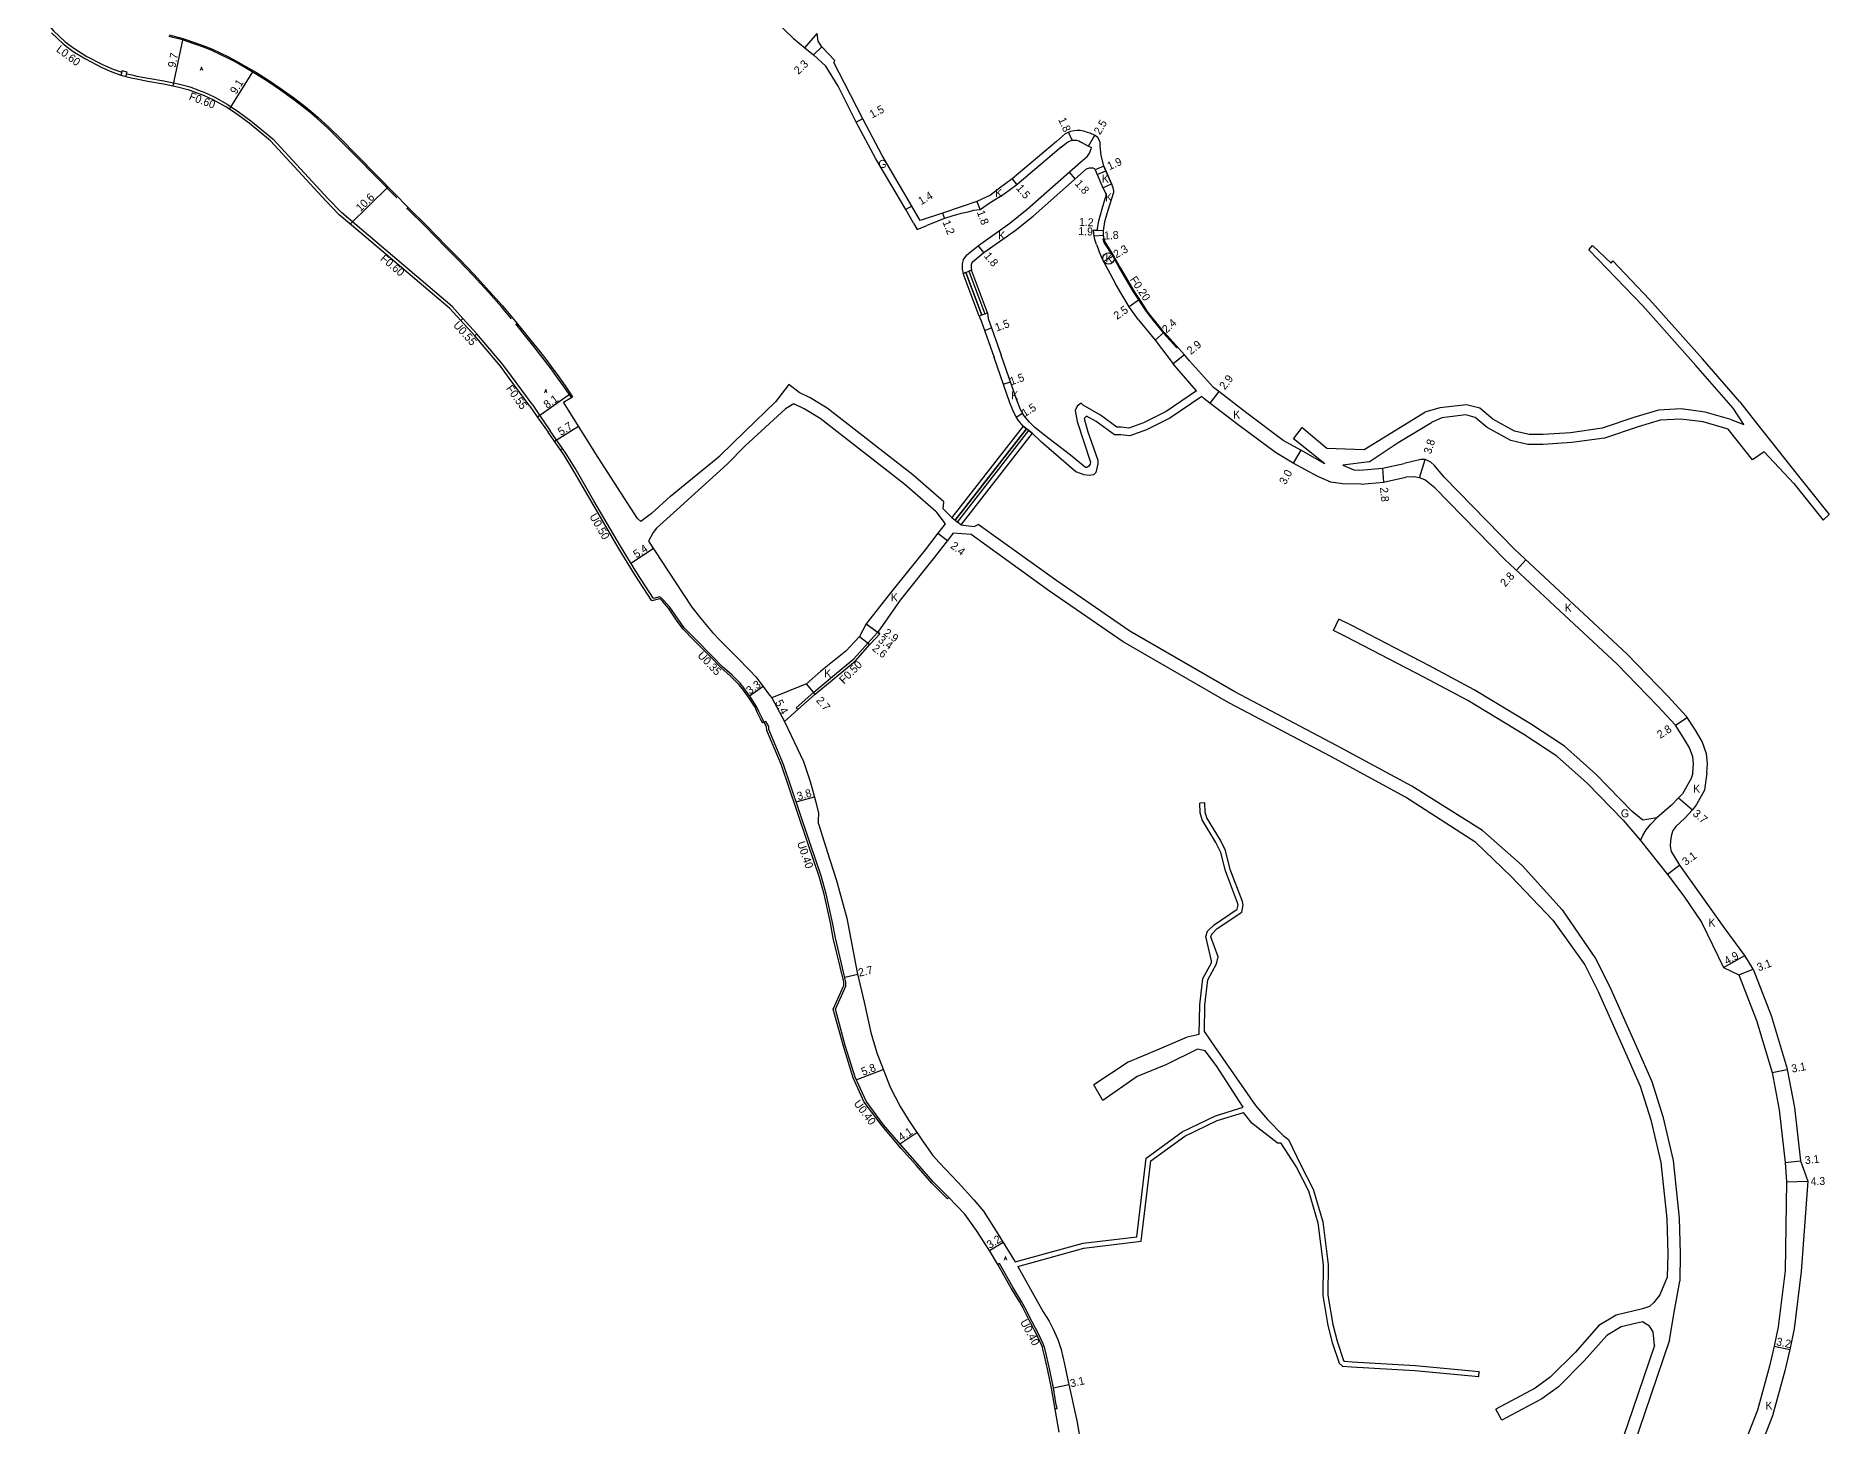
# Model space of a CAD drawing. Header units: metres. Extents: x -8000 to -4000, y -96000 to -93000.
# Drawn here: x -6824.3 to -6465.8, y -93525.8 to -93248 of the extents above; entities that cross this region are included whole.
import ezdxf

# ---------------------------------------------------------------- set-up
doc = ezdxf.new("R2010")
doc.units = ezdxf.units.M
doc.header["$LTSCALE"] = 2.5
for name, color, linetype in [('側溝・桝', 7, 'Continuous'), ('幅員', 7, 'Continuous'), ('歩道・分離帯・安全施設', 7, 'Continuous'), ('舗装', 7, 'Continuous'), ('道路', 7, 'Continuous')]:
    doc.layers.add(name, color=color, linetype=linetype)
doc.styles.get("Standard").update_dxf_attribs({"font": ''})
doc.styles.add('YOKO_DECO', font='txt.shx', dxfattribs={"bigfont": 'extfont.shx'})
doc.styles.get('Standard').set_extended_font_data('@MS PGothic')

msp = doc.modelspace()

# ---------------------------------------------------------------- linework, layer by layer
at = {"layer": '側溝・桝'}
for points in [[(-6824.3, -93242.93), (-6824.14, -93243.15), (-6820.77, -93246.96), (-6818.44, -93249.15), (-6816.5, -93250.61), (-6814.11, -93252.08), (-6810.87, -93253.77), (-6808.87, -93254.63), (-6807.14, -93255.27)], [(-6806.13, -93255.55), (-6805.11, -93255.79), (-6804.09, -93256.01), (-6801.84, -93256.43), (-6798.7, -93256.99), (-6795.83, -93257.59), (-6793.73, -93258.13), (-6793.33, -93258.26), (-6790.41, -93259.36), (-6788.68, -93260.14), (-6786.09, -93261.61), (-6783.61, -93263.29), (-6781.3, -93264.99), (-6776.96, -93268.55), (-6765.86, -93280.53)], [(-6738.92, -93304.48), (-6741.1, -93302.07), (-6759.18, -93286.71), (-6763.21, -93283.27), (-6765.86, -93280.53)], [(-6610.85, -93288.47), (-6611.05, -93288.52), (-6610.82, -93289.23)], [(-6610.8, -93289.26), (-6609.04, -93292.02), (-6607.69, -93294.48), (-6604.94, -93299.17)], [(-6604.94, -93299.17), (-6602.49, -93302.85)], [(-6739.34, -93304.86), (-6738.92, -93304.48), (-6736.14, -93307.54), (-6736.58, -93307.92)], [(-6602.49, -93302.85), (-6601.66, -93303.96), (-6600.94, -93304.88), (-6598.88, -93307.37), (-6596.24, -93310.31)], [(-6725.09, -93321.61), (-6729.22, -93316.02), (-6730.98, -93313.67), (-6736.14, -93307.54)], [(-6596.09, -93310.17), (-6596.24, -93310.31)], [(-6725.09, -93321.61), (-6723.61, -93323.78), (-6721.47, -93326.9)], [(-6719.02, -93330.48), (-6721.47, -93326.9)], [(-6641.78, -93480.11), (-6644.92, -93476.96), (-6648.04, -93473.41), (-6651.01, -93470.08), (-6654.83, -93465.57), (-6658.35, -93460.89), (-6660.54, -93456.08), (-6662.5, -93449.74), (-6664.47, -93442.5), (-6662.42, -93437.91), (-6662.38, -93437.08), (-6664.49, -93428.25), (-6665.06, -93425.18), (-6666.3, -93419.42), (-6667.34, -93415.87), (-6669.52, -93409.36), (-6671.8, -93402.66), (-6674.88, -93393.59), (-6677.81, -93386.63), (-6677.81, -93385.98), (-6678.37, -93384.97), (-6678.71, -93385.15), (-6679.79, -93382.99), (-6680.23, -93382), (-6681.46, -93380.16), (-6682.78, -93378.27), (-6683.54, -93377.37), (-6685.19, -93375.67), (-6687.13, -93373.98), (-6689.01, -93372.06), (-6692.53, -93368.49), (-6694.68, -93366.3), (-6695.94, -93364.54), (-6697.59, -93362.15), (-6698.81, -93360.74), (-6699.36, -93360.21), (-6699.66, -93360.12), (-6700.86, -93360.43), (-6704.2, -93355.27), (-6707.44, -93349.98), (-6712.74, -93340.93), (-6716.53, -93334.39), (-6718.31, -93331.5), (-6719.02, -93330.48), (-6719.43, -93330.77)], [(-6671.96, -93382.61), (-6672.3, -93382.24), (-6668.82, -93379.14), (-6665.05, -93376.03), (-6660.81, -93372.5), (-6657.95, -93369.28), (-6656.13, -93367.27), (-6656, -93367.17)], [(-6620.57, -93522.32), (-6620.18, -93522.26), (-6620.39, -93521.17), (-6620.88, -93518.14), (-6621.63, -93514.64), (-6622.28, -93511.69), (-6622.63, -93510.32), (-6622.75, -93509.9), (-6622.93, -93509.39), (-6623.85, -93507.38), (-6625.13, -93504.97), (-6626.61, -93502.08), (-6627.28, -93500.88), (-6628.98, -93498.05), (-6631.7, -93493.34), (-6632.04, -93493.53)]]:
    msp.add_lwpolyline(points, dxfattribs=at)
msp.add_lwpolyline([(-6807.3, -93255.85), (-6806.29, -93256.13), (-6806.05, -93255.25), (-6807.06, -93254.97)], close=True, dxfattribs=at)
msp.add_circle((-6609.87, -93292.49), 1.15, dxfattribs=at)
at = {"layer": '幅員', "flags": 128}
for points in [[(-6794.9, -93248.53), (-6796.9, -93257.98)], [(-6616.52, -93276.56), (-6617.71, -93275.21)], [(-6612.18, -93275.69), (-6610.44, -93274.93)], [(-6634.78, -93291.28), (-6635.93, -93289.89)], [(-6634.66, -93306.84), (-6633.25, -93306.33)], [(-6528.36, -93354.77), (-6526.45, -93352.72)], [(-6496.56, -93385.72), (-6494.2, -93384.21)]]:
    msp.add_lwpolyline(points, dxfattribs=at)
at = {"layer": '幅員'}
for points in [[(-6668.84, -93251.78), (-6667.19, -93250.19)], [(-6785.62, -93262.65), (-6780.77, -93254.99)], [(-6658.98, -93264.55), (-6660.31, -93265.24)], [(-6617.14, -93268.86), (-6617.87, -93267.22)], [(-6613.86, -93270.01), (-6612.6, -93267.85)], [(-6629.14, -93276.59), (-6628.19, -93277.75)], [(-6761.45, -93285.59), (-6753.85, -93278.18)], [(-6649.22, -93282.01), (-6650.43, -93282.72)], [(-6643.09, -93283.4), (-6642.64, -93284.51)], [(-6636.19, -93281.07), (-6635.56, -93282.76)], [(-6610.97, -93286.93), (-6612.87, -93286.83)], [(-6610.97, -93286.93), (-6612.17, -93286.87)], [(-6610.96, -93287.9), (-6612.75, -93287.99)], [(-6610.87, -93293.05), (-6608.87, -93291.92)], [(-6603.71, -93300.66), (-6605.74, -93302.12)], [(-6600.55, -93308.81), (-6598.77, -93307.2)], [(-6594.68, -93311.74), (-6596.94, -93313.55)], [(-6724.06, -93324.1), (-6717.44, -93319.48)], [(-6630.92, -93317.59), (-6629.5, -93317.11)], [(-6587.83, -93319.08), (-6589.6, -93321.38)], [(-6628.31, -93324.21), (-6627.05, -93323.41)], [(-6720.66, -93329), (-6715.83, -93325.99)], [(-6571.47, -93330.79), (-6572.94, -93333.4)], [(-6547.71, -93336.3), (-6546.59, -93332.67)], [(-6555.14, -93334.41), (-6554.9, -93337.2)], [(-6643.98, -93347.36), (-6642.08, -93348.83)], [(-6705.36, -93353.38), (-6700.88, -93350.45)], [(-6658.36, -93365.48), (-6655.59, -93367.46)], [(-6658.36, -93365.48), (-6656, -93367.17)], [(-6659.63, -93368.02), (-6657.58, -93369.62)], [(-6681.65, -93379.89), (-6678.95, -93377.93)], [(-6677.19, -93380.24), (-6674.66, -93385.01)], [(-6668.5, -93379.52), (-6670.23, -93377.45)], [(-6672.34, -93401.06), (-6668.67, -93400.04)], [(-6495.92, -93400.25), (-6493.12, -93402.66)], [(-6495.65, -93413.73), (-6498.15, -93415.56)], [(-6486.97, -93434.17), (-6482.69, -93431.79)], [(-6483.88, -93435.64), (-6480.99, -93434.52)], [(-6662.61, -93436.1), (-6660.02, -93435.52)], [(-6660.3, -93456.62), (-6654.91, -93454.52)], [(-6477.24, -93455.14), (-6474.2, -93454.56)], [(-6651.61, -93469.38), (-6648.2, -93467.14)], [(-6474.62, -93473.14), (-6471.54, -93472.78)], [(-6474.38, -93476.97), (-6470.08, -93476.89)], [(-6633.68, -93490.74), (-6630.95, -93489.06)], [(-6476.82, -93509.84), (-6473.69, -93510.49)], [(-6620.88, -93518.14), (-6617.81, -93517.46)]]:
    msp.add_lwpolyline(points, dxfattribs=at)
at = {"layer": '歩道・分離帯・安全施設'}
for points in [[(-6752.15, -93280.35), (-6755.99, -93276.4), (-6760.52, -93271.83), (-6763.51, -93268.81), (-6765.89, -93266.49), (-6768.12, -93264.45), (-6769.52, -93263.26), (-6770.99, -93262.08), (-6772.72, -93260.74), (-6775.43, -93258.81), (-6777.96, -93257.11), (-6780.37, -93255.58), (-6782.5, -93254.33), (-6784.48, -93253.2), (-6785.82, -93252.48), (-6789.12, -93250.91), (-6790.62, -93250.31), (-6792.5, -93249.62), (-6794.98, -93248.81), (-6797.73, -93248.09)], [(-6729.25, -93304.52), (-6731.23, -93302.16), (-6733.81, -93299.23), (-6736.87, -93295.89), (-6739.84, -93292.79), (-6742, -93290.6), (-6744.72, -93287.84), (-6746.29, -93286.23), (-6749.93, -93282.62), (-6750.17, -93282.38)], [(-6717.24, -93320.27), (-6718.76, -93318.09), (-6720.33, -93315.86), (-6721.29, -93314.56), (-6722.42, -93313.06), (-6723.81, -93311.25), (-6724.98, -93309.77), (-6726.65, -93307.7), (-6728.39, -93305.55)]]:
    msp.add_lwpolyline(points, dxfattribs=at)
at = {"layer": '舗装'}
for points in [[(-6670.59, -93250.35), (-6668.48, -93247.89), (-6668.15, -93247.51)], [(-6636.19, -93281.07), (-6635.56, -93282.76)], [(-6503.56, -93408.81), (-6503.09, -93407.76), (-6502.44, -93406.68), (-6501.48, -93405.54), (-6500.25, -93404.26)]]:
    msp.add_lwpolyline(points, dxfattribs=at)
at = {"layer": '道路'}
for points in [[(-6677.13, -93244.31), (-6674.7, -93246.69), (-6672.85, -93248.5), (-6670.59, -93250.35), (-6668.84, -93251.78), (-6666.39, -93254.02)], [(-6821.2, -93247.38), (-6818.82, -93249.61), (-6816.84, -93251.1), (-6814.41, -93252.6), (-6811.12, -93254.31), (-6809.09, -93255.19), (-6807.3, -93255.85), (-6806.29, -93256.13), (-6805.25, -93256.38), (-6804.21, -93256.6), (-6801.95, -93257.02), (-6798.81, -93257.58), (-6795.96, -93258.18), (-6793.9, -93258.7), (-6793.52, -93258.83), (-6790.64, -93259.92), (-6788.95, -93260.68), (-6786.4, -93262.12)], [(-6797.66, -93247.81), (-6794.9, -93248.53), (-6792.41, -93249.35), (-6790.52, -93250.04), (-6789.01, -93250.65), (-6785.69, -93252.23), (-6784.34, -93252.95), (-6782.35, -93254.08), (-6780.22, -93255.34), (-6777.81, -93256.87), (-6775.27, -93258.57), (-6772.55, -93260.51), (-6770.81, -93261.85), (-6769.33, -93263.04), (-6767.93, -93264.23), (-6765.69, -93266.29), (-6763.3, -93268.6), (-6760.31, -93271.63), (-6755.79, -93276.2), (-6749.72, -93282.42), (-6746.09, -93286.03), (-6744.52, -93287.64), (-6741.79, -93290.4), (-6739.63, -93292.59), (-6736.66, -93295.7), (-6733.6, -93299.04), (-6731.02, -93301.97), (-6729.03, -93304.33), (-6728.16, -93305.37), (-6726.43, -93307.52), (-6724.75, -93309.59), (-6723.59, -93311.07), (-6722.19, -93312.89), (-6720.94, -93314.55), (-6720.1, -93315.69), (-6718.52, -93317.93), (-6717.01, -93320.1)], [(-6664.76, -93253.31), (-6664.57, -93252.94), (-6667.19, -93250.19), (-6667.95, -93249.06), (-6668.15, -93247.51)], [(-6648.86, -93285.39), (-6650.43, -93282.72), (-6656.38, -93272.58), (-6660.31, -93265.24), (-6663.93, -93258.05), (-6666.39, -93254.02)], [(-6647.52, -93284.9), (-6649.22, -93282.01), (-6655.15, -93271.9), (-6658.98, -93264.55), (-6662.66, -93257.47), (-6664.76, -93253.31)], [(-6725.56, -93321.96), (-6729.68, -93316.37), (-6731.44, -93314.01), (-6736.58, -93307.92), (-6741.53, -93302.45), (-6759.56, -93287.21), (-6763.64, -93283.73), (-6766.31, -93280.96), (-6777.37, -93268.99), (-6781.67, -93265.46), (-6783.96, -93263.78), (-6786.4, -93262.12)], [(-6620.29, -93269.07), (-6629.14, -93276.59), (-6631.66, -93278.45), (-6633.48, -93279.84), (-6636.19, -93281.07), (-6639.34, -93282.15), (-6643.09, -93283.4), (-6647.52, -93284.9)], [(-6620.29, -93269.07), (-6618.48, -93267.5), (-6617.87, -93267.22), (-6617.39, -93267.03), (-6616.79, -93266.89), (-6616.15, -93266.82), (-6615.53, -93266.81), (-6614.86, -93266.96), (-6614.12, -93267.21), (-6613.59, -93267.39), (-6612.6, -93267.85), (-6612.06, -93268.19)], [(-6619.34, -93270.23), (-6618.25, -93269.37), (-6617.86, -93269.13), (-6617.14, -93268.86), (-6616.8, -93268.81), (-6616.29, -93268.85), (-6615.81, -93268.98), (-6615.46, -93269.17), (-6613.86, -93270.01), (-6613.31, -93270.27)], [(-6619.34, -93270.23), (-6628.19, -93277.75), (-6630.75, -93279.64), (-6633.76, -93281.52), (-6635.56, -93282.76), (-6636.85, -93282.9), (-6638.01, -93283.23), (-6639.32, -93283.49), (-6640.28, -93283.75), (-6641.01, -93283.92), (-6642.64, -93284.51), (-6646.23, -93285.9)], [(-6612.58, -93274.77), (-6612.69, -93274.52)], [(-6612.58, -93274.77), (-6611.01, -93278.34)], [(-6612.58, -93274.77), (-6611.01, -93278.34)], [(-6610.84, -93274.01), (-6609.27, -93277.58)], [(-6610.84, -93274.01), (-6609.27, -93277.58)], [(-6612.31, -93289.67), (-6612.62, -93288.69), (-6612.75, -93287.99), (-6612.87, -93286.83), (-6612.17, -93286.87), (-6611.84, -93284.98), (-6611.13, -93282.54), (-6610.47, -93280.31)], [(-6608.92, -93279.3), (-6609.99, -93282.91), (-6610.7, -93285.17), (-6610.97, -93286.93)], [(-6648.86, -93285.39), (-6648.11, -93286.68), (-6646.23, -93285.9)], [(-6610.97, -93286.93), (-6610.96, -93287.9), (-6610.85, -93288.47), (-6610.63, -93289.15)], [(-6612.31, -93289.67), (-6611.97, -93290.57), (-6611.74, -93291.14), (-6611.4, -93291.92), (-6610.87, -93293.05), (-6609.58, -93295.55), (-6608.47, -93297.57)], [(-6610.63, -93289.15), (-6608.87, -93291.92), (-6607.52, -93294.38), (-6604.77, -93299.07)], [(-6513.88, -93290.77), (-6513.13, -93289.86)], [(-6503.06, -93301.96), (-6513.88, -93290.77)], [(-6513.13, -93289.86), (-6509.43, -93293.4), (-6509.09, -93292.95)], [(-6637.83, -93295.04), (-6637.27, -93294.83)], [(-6501.75, -93300.66), (-6509.09, -93292.95)], [(-6638.4, -93295.26), (-6638.96, -93295.47)], [(-6605.74, -93302.12), (-6608.47, -93297.57)], [(-6604.77, -93299.07), (-6603.71, -93300.66), (-6602.33, -93302.73)], [(-6485.02, -93322.4), (-6492.47, -93313.84), (-6503.06, -93301.96)], [(-6483.7, -93321.1), (-6491.16, -93312.53), (-6501.75, -93300.66)], [(-6635.19, -93303.77), (-6635.75, -93303.98)], [(-6635.75, -93303.98), (-6635.33, -93304.96), (-6632.73, -93312.27)], [(-6634.62, -93303.56), (-6634.06, -93303.35)], [(-6634.06, -93303.35), (-6633.91, -93304.46), (-6631.31, -93311.78)], [(-6603.91, -93304.74), (-6605.74, -93302.12)], [(-6603.91, -93304.74), (-6600.55, -93308.81), (-6596.94, -93313.55)], [(-6598.73, -93307.24), (-6600.78, -93304.75), (-6601.5, -93303.84), (-6602.33, -93302.73)], [(-6598.7, -93307.28), (-6594.68, -93311.74)], [(-6626.93, -93325.98), (-6627.94, -93324.8), (-6628.44, -93324.01), (-6628.83, -93323.28), (-6629.64, -93321.35), (-6632.73, -93312.27)], [(-6624.66, -93326.2), (-6625.68, -93325.18), (-6626.09, -93324.7), (-6626.73, -93323.91), (-6627.15, -93323.25), (-6627.48, -93322.63), (-6628.24, -93320.82), (-6631.31, -93311.78)], [(-6566.62, -93333.52), (-6571.47, -93330.79), (-6574.94, -93328.83), (-6582.23, -93323.4), (-6587.83, -93319.08), (-6588.9, -93318.26), (-6593.71, -93312.95), (-6594.68, -93311.74)], [(-6592.27, -93318.95), (-6595.85, -93314.84), (-6596.94, -93313.55)], [(-6673.79, -93317.68), (-6676.48, -93321.15), (-6682.5, -93326.97)], [(-6671.73, -93319.27), (-6673.79, -93317.68)], [(-6641.22, -93344.25), (-6642.96, -93342.52), (-6642.79, -93341.12), (-6649, -93335.73), (-6666.1, -93322.37), (-6669.5, -93320.33), (-6671.73, -93319.27)], [(-6592.27, -93318.95), (-6598.38, -93323.08), (-6602.89, -93325.35), (-6605.8, -93326.37), (-6607.34, -93326.2), (-6608.2, -93326.19), (-6611.5, -93323.79), (-6614.98, -93321.79), (-6615.38, -93321.39), (-6616.18, -93321.96), (-6616.58, -93322.87), (-6616.18, -93325.04), (-6613.46, -93333.19), (-6613.56, -93333.59), (-6613.81, -93333.98), (-6614.24, -93334.26), (-6614.49, -93334.22), (-6617.51, -93331.76), (-6622.64, -93327.87), (-6624.66, -93326.2)], [(-6725.56, -93321.96), (-6724.09, -93324.11), (-6721.91, -93327.2)], [(-6701.24, -93343.44), (-6703.34, -93345.02), (-6704.06, -93344.46), (-6711.93, -93332.26), (-6717.82, -93322.8), (-6718.81, -93321.21), (-6717.01, -93320.1)], [(-6672.8, -93321.52), (-6674.48, -93322.52), (-6682.5, -93329.92)], [(-6644.43, -93343.01), (-6650.59, -93337.65), (-6667.52, -93324.43), (-6670.69, -93322.53), (-6672.8, -93321.52)], [(-6591.21, -93320.04), (-6597.62, -93324.38), (-6602.31, -93326.73), (-6605.63, -93327.9), (-6607.43, -93327.7), (-6608.69, -93327.69), (-6612.32, -93325.05), (-6614.28, -93324), (-6614.77, -93324.46), (-6614.03, -93327.14), (-6612.03, -93332.78), (-6612, -93333.51), (-6612.44, -93335.25), (-6612.83, -93335.67), (-6612.9, -93335.71), (-6613.75, -93335.85), (-6614.73, -93335.7), (-6616.43, -93335.1), (-6623.31, -93329.19), (-6625.12, -93327.39)], [(-6568.05, -93336.04), (-6572.94, -93333.4), (-6576.53, -93331.26), (-6583.98, -93325.71), (-6589.6, -93321.38), (-6590.83, -93320.43), (-6591.21, -93320.04)], [(-6558.8, -93330.63), (-6553.26, -93327.22), (-6546.64, -93323.19)], [(-6517.55, -93327.29), (-6523.02, -93327.62), (-6525.82, -93327.62), (-6528.73, -93326.99), (-6533.06, -93324.58), (-6535.68, -93322.41), (-6538.3, -93321.72), (-6543.67, -93322.34), (-6546.64, -93323.19)], [(-6485.48, -93324.68), (-6490.61, -93323.19), (-6495.4, -93322.55), (-6499.97, -93322.77), (-6504.65, -93324.19), (-6511.21, -93326.4), (-6517.55, -93327.29)], [(-6485.48, -93324.68), (-6482.86, -93325.66), (-6485.02, -93322.4)], [(-6483.7, -93321.1), (-6480.63, -93325.03)], [(-6697.45, -93339.98), (-6687.6, -93331.92), (-6682.5, -93326.97)], [(-6640.55, -93344.77), (-6626.26, -93326.5)], [(-6640.08, -93345.14), (-6625.78, -93326.87)], [(-6626.93, -93325.98), (-6626.26, -93326.5)], [(-6625.12, -93327.39), (-6625.78, -93326.87)], [(-6572.89, -93328.49), (-6571.17, -93326.27)], [(-6571.17, -93326.27), (-6566.27, -93330.38), (-6558.8, -93330.63)], [(-6557.78, -93333.08), (-6551.95, -93329.27), (-6545.33, -93325.24)], [(-6517.27, -93329.27), (-6522.98, -93329.62), (-6526.04, -93329.62), (-6529.44, -93328.88), (-6534.19, -93326.24), (-6536.62, -93324.23), (-6538.45, -93323.75), (-6543.25, -93324.3), (-6545.33, -93325.24)], [(-6486.04, -93326.6), (-6491.02, -93325.15), (-6495.48, -93324.56), (-6499.62, -93324.76), (-6504.04, -93326.09), (-6510.75, -93328.35), (-6517.27, -93329.27)], [(-6472.9, -93337.47), (-6478.82, -93331.13), (-6481.16, -93332.73), (-6486.04, -93326.6)], [(-6480.63, -93325.03), (-6471.7, -93336.34)], [(-6619.73, -93526.99), (-6620.77, -93521.26), (-6621.26, -93518.21), (-6622, -93514.72), (-6622.65, -93511.78), (-6623, -93510.42), (-6623.11, -93510.02), (-6623.28, -93509.54), (-6624.19, -93507.55), (-6625.47, -93505.15), (-6626.95, -93502.26), (-6627.61, -93501.07), (-6629.31, -93498.24), (-6632.04, -93493.53), (-6633.46, -93491.08), (-6636.29, -93486.71), (-6638.63, -93483.47), (-6641.78, -93480.11), (-6642.07, -93480.4), (-6645.22, -93477.24), (-6648.35, -93473.69), (-6651.32, -93470.35), (-6655.15, -93465.83), (-6658.71, -93461.1), (-6660.93, -93456.23), (-6662.89, -93449.85), (-6664.9, -93442.48), (-6662.81, -93437.78), (-6662.81, -93437.05), (-6664.9, -93428.32), (-6665.47, -93425.26), (-6666.7, -93419.52), (-6667.71, -93415.99), (-6669.91, -93409.49), (-6672.19, -93402.79), (-6675.27, -93393.73), (-6678.2, -93386.8), (-6678.24, -93386.09), (-6678.75, -93385.17), (-6678.99, -93385.3), (-6679.44, -93384.44), (-6680.09, -93383.13), (-6680.52, -93382.17), (-6681.72, -93380.37), (-6683.05, -93378.47), (-6683.78, -93377.59), (-6685.42, -93375.92), (-6687.36, -93374.22), (-6689.25, -93372.29), (-6692.76, -93368.73), (-6694.94, -93366.52), (-6696.22, -93364.73), (-6697.85, -93362.36), (-6699.05, -93360.97), (-6699.53, -93360.5), (-6699.67, -93360.47), (-6701.18, -93360.86), (-6704.62, -93355.53), (-6707.87, -93350.23), (-6713.17, -93341.18), (-6716.95, -93334.65), (-6718.72, -93331.79), (-6721.91, -93327.2)], [(-6696.15, -93342.68), (-6686.13, -93333.57), (-6682.5, -93329.92)], [(-6566.62, -93333.52), (-6572.89, -93328.49)], [(-6557.78, -93333.08), (-6563.02, -93333.81)], [(-6563.02, -93333.81), (-6560.86, -93334.73), (-6559.62, -93334.79)], [(-6559.62, -93334.79), (-6555.14, -93334.41), (-6550.76, -93333.42)], [(-6559.39, -93337.58), (-6563.1, -93337.51), (-6565.43, -93337.17), (-6568.05, -93336.04)], [(-6559.39, -93337.58), (-6554.9, -93337.2), (-6550.43, -93336.2)], [(-6493.09, -93395.27), (-6492.94, -93393.44), (-6493.07, -93392.08), (-6493.75, -93390.25), (-6494.95, -93388.24), (-6496.56, -93385.72), (-6500.14, -93381.85), (-6508.18, -93373.52), (-6520.64, -93361.95), (-6530.65, -93352.63), (-6544.66, -93338.29), (-6546.66, -93336.73), (-6547.71, -93336.3), (-6548.83, -93336.11), (-6550.43, -93336.2)], [(-6490.27, -93395.23), (-6490.12, -93393.42), (-6490.32, -93391.45), (-6491.22, -93389.03), (-6492.57, -93386.76), (-6494.34, -93384), (-6498.1, -93379.93), (-6506.22, -93371.52), (-6518.73, -93359.9), (-6528.69, -93350.63), (-6542.79, -93336.2)], [(-6472.9, -93337.47), (-6467.03, -93344.78)], [(-6471.7, -93336.34), (-6465.83, -93343.64)], [(-6644.43, -93343.01), (-6642.55, -93345.51)], [(-6641.22, -93344.25), (-6640.55, -93344.77)], [(-6467.03, -93344.78), (-6465.83, -93343.64)], [(-6700.23, -93346.36), (-6700.91, -93347.24), (-6701.84, -93348.99), (-6696.52, -93357.12), (-6693.18, -93362.14), (-6691.41, -93364.44), (-6689.04, -93367.22), (-6687.49, -93368.79), (-6685.68, -93370.65), (-6684.12, -93372.24), (-6681.62, -93374.72), (-6680.4, -93376.08), (-6679.49, -93377.19), (-6677.64, -93379.72), (-6677.19, -93380.24)], [(-6642.55, -93345.51), (-6643.98, -93347.36), (-6646.53, -93350.68), (-6653.45, -93359.27), (-6658.36, -93365.48)], [(-6640.95, -93347.37), (-6642.08, -93348.83), (-6644.64, -93352.16), (-6651.56, -93360.74), (-6656, -93367.17)], [(-6637.37, -93347.66), (-6640.95, -93347.37)], [(-6639.41, -93345.67), (-6640.08, -93345.14)], [(-6639.41, -93345.67), (-6636.71, -93346.02), (-6635.91, -93345.62)], [(-6536.43, -93409.2), (-6550.51, -93400.1), (-6565.46, -93391.98), (-6585.84, -93381.26), (-6606.94, -93369.06), (-6621.68, -93358.93), (-6637.37, -93347.66)], [(-6535.11, -93406.81), (-6549.24, -93397.95), (-6564.29, -93389.77), (-6584.63, -93379.07), (-6605.6, -93366.94), (-6620.24, -93356.88), (-6635.91, -93345.62)], [(-6658.36, -93365.48), (-6659.63, -93368.02), (-6662.36, -93370.93)], [(-6564.94, -93366.82), (-6563.84, -93364.58)], [(-6505.21, -93403), (-6512.44, -93395.52), (-6518.76, -93389.92), (-6525.54, -93385.46), (-6536.82, -93378.65), (-6545.71, -93373.91), (-6561.27, -93365.84), (-6563.84, -93364.58)], [(-6674.66, -93385.01), (-6671.96, -93382.61), (-6668.5, -93379.52), (-6664.72, -93376.4), (-6660.47, -93372.86), (-6657.58, -93369.62), (-6655.59, -93367.46), (-6656, -93367.17)], [(-6507.01, -93404.73), (-6514.17, -93397.32), (-6520.28, -93391.91), (-6526.88, -93387.57), (-6538.05, -93380.83), (-6546.87, -93376.12), (-6562.39, -93368.07), (-6564.94, -93366.82)], [(-6662.36, -93370.93), (-6667.4, -93374.96), (-6670.23, -93377.45)], [(-6670.23, -93377.45), (-6677.19, -93380.24)], [(-6674.66, -93385.01), (-6670.87, -93392.99), (-6669.52, -93396.96), (-6668.44, -93400.84), (-6667.86, -93403.32), (-6667.95, -93404.76), (-6667.89, -93405.31), (-6667.81, -93405.66), (-6665.67, -93412.45), (-6664.72, -93415.31), (-6664.14, -93417.24), (-6663.66, -93418.95), (-6662.2, -93424.31), (-6660.11, -93435.15), (-6658.75, -93441.12), (-6657.39, -93447.17), (-6656.19, -93451.22), (-6653.52, -93458.09), (-6651.51, -93461.92), (-6649.78, -93464.74), (-6647.22, -93468.63), (-6645, -93471.73), (-6643.76, -93473.12), (-6639.97, -93477.12), (-6636.83, -93480.57), (-6634.87, -93482.86), (-6632, -93487.36), (-6628.67, -93492.79), (-6628.55, -93493)], [(-6493.44, -93396.41), (-6495.13, -93399.43), (-6495.92, -93400.25), (-6497.33, -93401.7), (-6500.25, -93404.26)], [(-6490.27, -93395.23), (-6490.76, -93398.72), (-6492.35, -93401.58), (-6493.12, -93402.66), (-6494.7, -93404.32), (-6496.49, -93405.99), (-6496.98, -93406.7)], [(-6493.09, -93395.27), (-6493.44, -93396.41)], [(-6591.73, -93447.55), (-6591.61, -93441.63), (-6591.02, -93436.33), (-6589.31, -93433.2), (-6589.31, -93432.85), (-6590.44, -93427.95), (-6590.09, -93426.93), (-6588.78, -93425.62), (-6584.15, -93422.49), (-6583.98, -93421.7), (-6584.09, -93421.24), (-6586.53, -93414.85), (-6587.44, -93411.15), (-6588.4, -93409.21), (-6591.13, -93404.64), (-6591.53, -93403.27), (-6591.64, -93401.34)], [(-6590.64, -93401.28), (-6591.64, -93401.34)], [(-6590.72, -93447.02), (-6590.61, -93441.69), (-6590.05, -93436.63), (-6588.31, -93433.45), (-6587.94, -93432), (-6589.4, -93428), (-6589.22, -93427.47), (-6588.14, -93426.39), (-6583.26, -93423.1), (-6582.95, -93421.68), (-6583.13, -93420.94), (-6585.57, -93414.55), (-6586.49, -93410.8), (-6587.52, -93408.73), (-6590.21, -93404.24), (-6590.53, -93403.1), (-6590.64, -93401.28)], [(-6507.01, -93404.73), (-6503.56, -93408.81)], [(-6500.25, -93404.26), (-6503.1, -93404.71), (-6505.21, -93403)], [(-6536.43, -93409.2), (-6529.37, -93416), (-6521.06, -93424.68), (-6514.67, -93433.66), (-6511.99, -93438.99), (-6506.56, -93451.21), (-6503.61, -93457.86), (-6501.47, -93464.59), (-6499.49, -93473.12), (-6498.28, -93484.39), (-6498.08, -93491.35), (-6498.18, -93496.07)], [(-6535.11, -93406.81), (-6527.19, -93413.78), (-6519.23, -93422.63), (-6512.51, -93432.39), (-6509.73, -93437.92), (-6504.28, -93450.18), (-6501.27, -93456.97), (-6499.06, -93463.93), (-6497.02, -93472.71), (-6495.79, -93484.22), (-6495.58, -93491.34), (-6495.7, -93496.87)], [(-6503.56, -93408.81), (-6498.15, -93415.56)], [(-6495.65, -93413.73), (-6497.32, -93410.99), (-6497.52, -93409.9), (-6497.48, -93408.85), (-6497.27, -93407.59), (-6496.98, -93406.7)], [(-6498.15, -93415.56), (-6494.86, -93419.88), (-6491.33, -93425.08), (-6486.97, -93434.17), (-6483.88, -93435.64)], [(-6480.99, -93434.52), (-6482.69, -93431.79), (-6486.6, -93426.46), (-6495.65, -93413.73)], [(-6480.99, -93434.52), (-6477.43, -93443.76), (-6474.23, -93454.4), (-6474.2, -93454.56), (-6472.77, -93462.14), (-6471.54, -93472.78)], [(-6483.88, -93435.64), (-6480.36, -93444.76), (-6477.24, -93455.14), (-6475.83, -93462.61), (-6474.62, -93473.14)], [(-6591.73, -93447.55), (-6594.19, -93448.06), (-6600.24, -93450.67), (-6605.95, -93453.05), (-6612.81, -93457.59)], [(-6590.72, -93447.02), (-6588.71, -93449.95)], [(-6590.54, -93450.8), (-6592.08, -93450.51), (-6598.42, -93453.58), (-6604.13, -93455.96), (-6611.01, -93460.73)], [(-6582.98, -93462.1), (-6588.32, -93453.83), (-6590.54, -93450.8)], [(-6588.71, -93449.95), (-6580.52, -93461.71)], [(-6611.01, -93460.73), (-6612.81, -93457.59)], [(-6628.55, -93493), (-6614.98, -93489.27), (-6604.25, -93487.99), (-6602.34, -93472.26), (-6595.14, -93467.03), (-6588.51, -93463.8), (-6582.98, -93462.1)], [(-6628.04, -93493.89), (-6614.79, -93490.26), (-6603.35, -93488.88), (-6601.4, -93472.81), (-6594.62, -93467.89), (-6588.15, -93464.73), (-6582.92, -93463.17)], [(-6576.14, -93469.18), (-6581.21, -93465.24), (-6582.92, -93463.17)], [(-6580.52, -93461.71), (-6578.07, -93464.56), (-6575, -93467.7)], [(-6576.14, -93469.18), (-6575.52, -93469.18), (-6572.33, -93474.15)], [(-6575, -93467.7), (-6573.92, -93468.56), (-6571.45, -93473.68)], [(-6571.45, -93473.68), (-6568.96, -93478.45), (-6567.04, -93485.01), (-6565.95, -93493.53), (-6566.02, -93499.61), (-6565.03, -93505.47), (-6564.2, -93508.82), (-6562.94, -93512.67), (-6562.72, -93512.85), (-6561.2, -93512.95), (-6548.55, -93513.71), (-6535.76, -93514.88)], [(-6474.62, -93473.14), (-6474.38, -93476.97)], [(-6471.54, -93472.78), (-6470.08, -93476.89)], [(-6572.33, -93474.15), (-6569.89, -93478.82), (-6568.02, -93485.21), (-6566.95, -93493.59), (-6567.02, -93499.69), (-6566.01, -93505.67), (-6565.16, -93509.09), (-6563.8, -93513.26), (-6563.11, -93513.83), (-6561.29, -93513.95), (-6548.62, -93514.71), (-6535.85, -93515.88)], [(-6474.38, -93476.97), (-6474.65, -93494.78), (-6476.02, -93505.95), (-6476.82, -93509.84), (-6477.76, -93513.86), (-6480.17, -93522.63), (-6485.4, -93536.1)], [(-6470.08, -93476.89), (-6471.45, -93494.9), (-6472.84, -93506.36), (-6473.69, -93510.49), (-6474.67, -93514.74), (-6477.17, -93523.75), (-6482.41, -93537.23)], [(-6628.04, -93493.89), (-6626.75, -93496.17), (-6622.95, -93502.97), (-6621.77, -93504.85), (-6620.96, -93506.45), (-6620, -93508.5), (-6619.38, -93510.47), (-6618.7, -93513.4), (-6618.08, -93516.26), (-6616.12, -93525.05), (-6615.64, -93528.28)], [(-6498.18, -93496.07), (-6499.7, -93499.6), (-6500.85, -93501.08), (-6501.76, -93501.93), (-6503.13, -93502.38)], [(-6497.72, -93508.66), (-6496.74, -93502.68), (-6495.7, -93496.87)], [(-6503.13, -93502.38), (-6508.38, -93503.63), (-6511.86, -93505.73), (-6516.61, -93511.07), (-6521.59, -93516.02), (-6524.61, -93518.24), (-6532.44, -93522.44)], [(-6503.16, -93504.96), (-6507.42, -93505.97), (-6510.25, -93507.67), (-6514.79, -93512.79), (-6519.96, -93517.93), (-6523.28, -93520.36), (-6531.26, -93524.64)], [(-6500.72, -93509.72), (-6501.03, -93507), (-6501.77, -93505.86), (-6503.16, -93504.96)], [(-6500.72, -93509.72), (-6505.06, -93522.44), (-6509.52, -93535.51), (-6512.9, -93546.67), (-6514.66, -93552.49), (-6517.74, -93565.53), (-6520.88, -93580.66), (-6522.31, -93593.93), (-6522.2, -93600)], [(-6497.72, -93508.66), (-6502.66, -93523.13), (-6507.14, -93536.28), (-6510.29, -93546.67), (-6512.25, -93553.14), (-6515.3, -93566.07), (-6518.41, -93581.05), (-6519.81, -93594.04), (-6519.7, -93600)], [(-6535.85, -93515.88), (-6535.76, -93514.88)], [(-6531.26, -93524.64), (-6532.44, -93522.44)]]:
    msp.add_lwpolyline(points, dxfattribs=at)
at = {"layer": '道路', "flags": 128}
for points in [[(-6610.84, -93274.01), (-6611.33, -93271.81), (-6611.53, -93270), (-6611.57, -93269.29), (-6611.84, -93268.62), (-6612.06, -93268.19)], [(-6638.27, -93291.83), (-6635.87, -93289.85), (-6629.59, -93285.44), (-6626.13, -93282.65), (-6615.45, -93273.22)], [(-6615.45, -93273.22), (-6614.11, -93272.05), (-6613.7, -93271.45), (-6613.34, -93270.59), (-6613.31, -93270.27)], [(-6637.12, -93293.21), (-6634.78, -93291.28), (-6628.51, -93286.88), (-6624.97, -93284.02), (-6614.26, -93274.57)], [(-6614.26, -93274.57), (-6613.69, -93274.39), (-6613.01, -93274.35), (-6612.69, -93274.52)], [(-6611.01, -93278.34), (-6610.46, -93279.33), (-6610.41, -93279.84), (-6610.47, -93280.31)], [(-6609.27, -93277.58), (-6608.99, -93278.26), (-6608.88, -93278.94), (-6608.92, -93279.3)], [(-6638.27, -93291.83), (-6638.92, -93292.71), (-6639.15, -93293.61), (-6639.13, -93294.6), (-6638.96, -93295.47)], [(-6637.12, -93293.21), (-6637.31, -93293.68), (-6637.33, -93294.22), (-6637.27, -93294.83)], [(-6638.4, -93295.26), (-6635.19, -93303.77)], [(-6637.83, -93295.04), (-6634.62, -93303.56)], [(-6542.79, -93336.2), (-6544.73, -93333.84), (-6545.48, -93333.16), (-6546.09, -93332.86), (-6546.59, -93332.67), (-6547.42, -93332.65), (-6550.76, -93333.42)], [(-6701.24, -93343.44), (-6697.45, -93339.98)], [(-6696.15, -93342.68), (-6700.23, -93346.36)]]:
    msp.add_lwpolyline(points, dxfattribs=at)
for points in [[(-6611.01, -93278.34), (-6609.27, -93277.58), (-6610.84, -93274.01), (-6612.58, -93274.77)], [(-6638.4, -93295.26), (-6637.83, -93295.04), (-6634.62, -93303.56), (-6635.19, -93303.77)], [(-6640.55, -93344.77), (-6640.08, -93345.14), (-6625.78, -93326.87), (-6626.26, -93326.5)]]:
    msp.add_lwpolyline(points, close=True, dxfattribs=at)
at = {"layer": '道路'}
for points in [[(-6634.06, -93303.35), (-6637.27, -93294.83), (-6637.83, -93295.04), (-6634.62, -93303.56)], [(-6635.75, -93303.98), (-6638.96, -93295.47), (-6638.4, -93295.26), (-6635.19, -93303.77)], [(-6626.93, -93325.98), (-6641.22, -93344.25), (-6640.55, -93344.77), (-6626.26, -93326.5)], [(-6625.12, -93327.39), (-6639.41, -93345.67), (-6640.08, -93345.14), (-6625.78, -93326.87)]]:
    msp.add_lwpolyline(points, close=True, dxfattribs=at)

# ---------------------------------------------------------------- texts
at = {"layer": '側溝・桝'}
for s, rotation, p in [('L0.60', 323.055, (-6820.37, -93250.98)), ('F0.60', 339.2797, (-6793.82, -93260.69)), ('F0.60', 320, (-6755.56, -93292.72)), ('F0.20', 303.725, (-6605.7, -93296.68)), ('U0.55', 312, (-6740.97, -93305.89)), ('F0.55', 306, (-6730.4, -93318.48)), ('U0.50', 300, (-6713.7, -93344)), ('U0.35', 314, (-6692.15, -93371.93)), ('F0.50', 44.9653, (-6662.78, -93377.6)), ('U0.40', 289, (-6672.16, -93409.27)), ('U0.40', 307, (-6660.9, -93461.36)), ('U0.40', 298, (-6627.6, -93504.98))]:
    msp.add_text(s, height=1.6, rotation=rotation, dxfattribs=at).set_placement(p)
at = {"layer": '幅員'}
for s, rotation, p in [('9.7', 78.0409, (-6796.41, -93254.44)), ('2.3', 43.9649, (-6671.85, -93255.8)), ('9.1', 58, (-6784.26, -93259.78)), ('1.5', 27.4618, (-6657.14, -93264.5)), ('1.8', 294.125, (-6619.97, -93264.72)), ('2.5', 59.5253, (-6611.57, -93267.87)), ('1.9', 23.7219, (-6609.71, -93274.85)), ('1.8', 311.4262, (-6616.71, -93277.6)), ('10.6', 44, (-6759.41, -93283.24)), ('1.4', 30.4191, (-6647.35, -93281.84)), ('1.5', 309.4976, (-6628.46, -93278.47)), ('1.8', 290.4693, (-6636.24, -93283.21)), ('1.2', 291.9013, (-6643.1, -93285.2)), ('1.9', 357.2736, (-6615.94, -93287.77)), ('1.2', 357.2736, (-6615.81, -93285.93)), ('1.8', 3.047, (-6610.73, -93288.7)), ('2.3', 30, (-6608.33, -93292.49)), ('1.8', 309.6233, (-6634.87, -93292.02)), ('2.5', 35.6228, (-6608.15, -93304.78)), ('1.5', 19.5944, (-6632.25, -93307.09)), ('2.4', 42, (-6598.3, -93307.5)), ('2.9', 38.5824, (-6593.43, -93311.77)), ('1.5', 19, (-6629.32, -93317.83)), ('2.9', 52.344, (-6586.62, -93318.82)), ('8.1', 35, (-6722.1, -93322.54)), ('1.5', 32, (-6626.64, -93324.21)), ('5.7', 32, (-6719.34, -93327.94)), ('3.8', 72.8808, (-6545.42, -93331.66)), ('3.0', 60.5903, (-6574.5, -93337.8)), ('2.8', 274.8507, (-6555.61, -93338.27)), ('5.4', 33, (-6704.25, -93352.43)), ('2.4', 322.3771, (-6641.61, -93350.19)), ('2.8', 47.0281, (-6530.59, -93358.19)), ('2.9', 324.4211, (-6654.98, -93367.59)), ('2.6', 322.0376, (-6657.26, -93370.64)), ('3.4', 324.4211, (-6656.08, -93369.02)), ('3.3', 36, (-6681.58, -93379.65)), ('5.4', 297.9871, (-6676.59, -93381.17)), ('2.7', 309.9786, (-6668.44, -93380.84)), ('2.8', 32.6228, (-6499.59, -93388.49)), ('3.8', 16, (-6671.91, -93400.76)), ('3.7', 319.2967, (-6493.22, -93403.63)), ('3.1', 36.2037, (-6494.49, -93413.87)), ('4.9', 28.9408, (-6486.28, -93433.67)), ('2.7', 13, (-6659.71, -93436.01)), ('3.1', 21.0845, (-6479.91, -93434.96)), ('5.8', 21, (-6658.95, -93455.82)), ('3.1', 10.7075, (-6473.22, -93455.19)), ('4.1', 33, (-6651.32, -93468.93)), ('3.1', 6.5759, (-6470.6, -93473.48)), ('4.3', 1.1074, (-6469.52, -93477.68)), ('3.2', 32, (-6633.62, -93490.42)), ('3.2', 348.1631, (-6476.51, -93509.62)), ('3.1', 13, (-6617.38, -93518.08))]:
    msp.add_text(s, height=1.6, rotation=rotation, dxfattribs=at).set_placement(p)
at = {"layer": '舗装', "style": 'YOKO_DECO'}
for p in [(-6791.46, -93254.92), (-6722.68, -93319.31, 230.24), (-6630.78, -93492.64, 223.33)]:
    msp.add_text('A', height=0.75, dxfattribs=at).set_placement(p)
at = {"layer": '舗装'}
for s, p in [('G', (-6655.88, -93274.38)), ('K', (-6611.21, -93277.33)), ('K', (-6632.55, -93280.2)), ('K', (-6610.58, -93281.04)), ('K', (-6631.97, -93288.68)), ('K', (-6610.51, -93293.25)), ('K', (-6629.34, -93320.64)), ('K', (-6584.96, -93324.46)), ('K', (-6653.39, -93361)), ('K', (-6518.69, -93363.08)), ('K', (-6666.72, -93376.15)), ('K', (-6493.02, -93399.22)), ('G', (-6507.46, -93404.15)), ('K', (-6489.97, -93425.98)), ('K', (-6478.55, -93522.5))]:
    msp.add_text(s, height=1.6, dxfattribs=at).set_placement(p)

doc.saveas('drawing.dxf')
